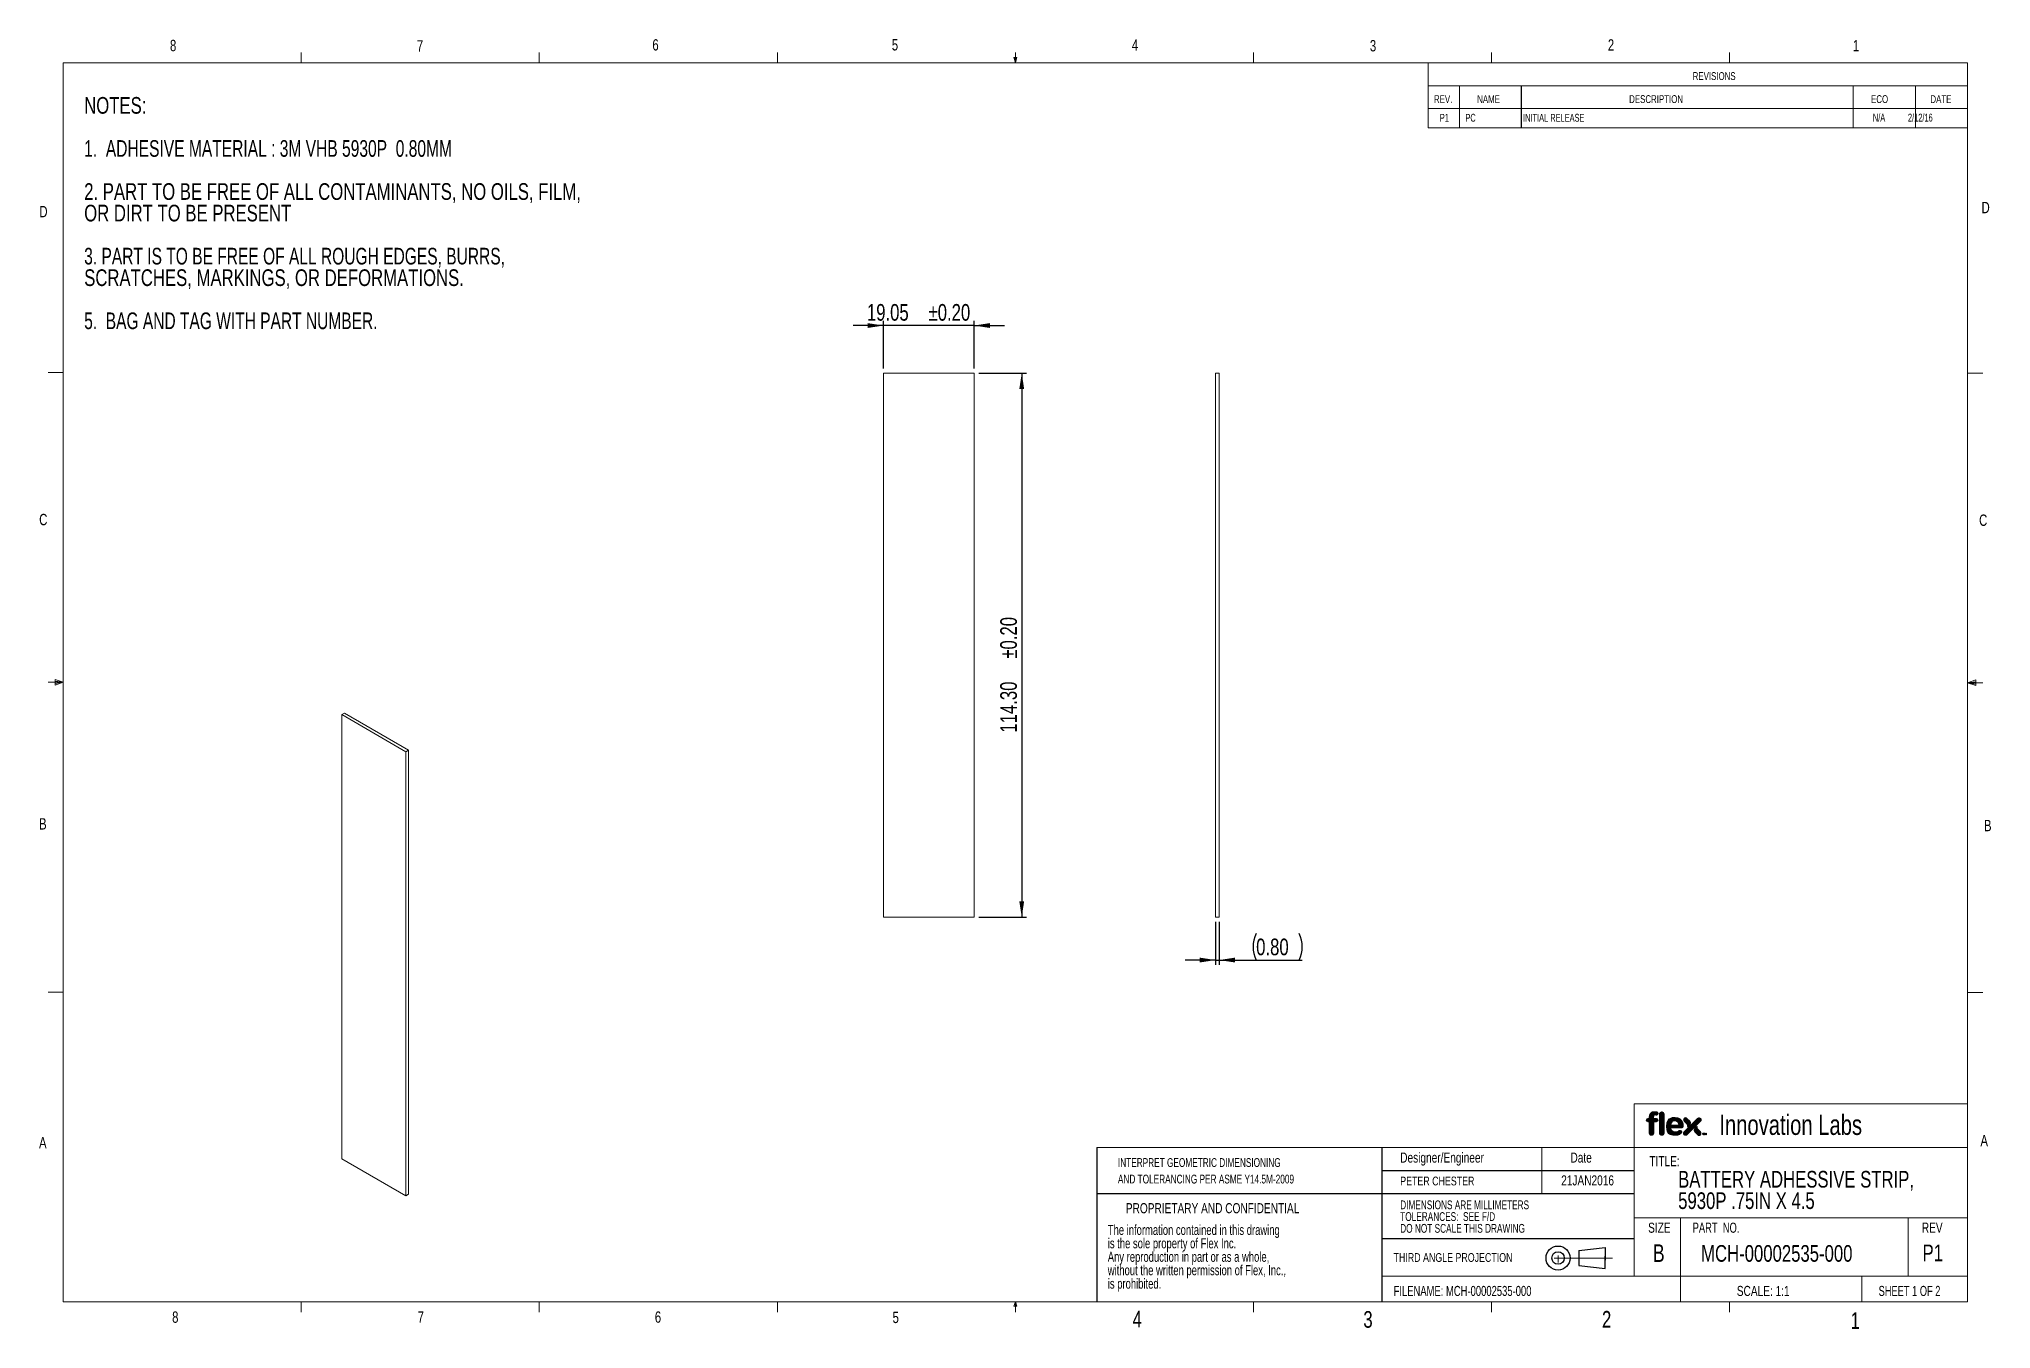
# Model space of a CAD drawing. Header units: millimetres. Extents: x 11 to 421, y 4 to 275.
import ezdxf

# ---------------------------------------------------------------- set-up
doc = ezdxf.new("R2010")
doc.units = ezdxf.units.MM
doc.layers.add('LAYER_2', color=179, linetype='Continuous')
doc.layers.add('SLD-0', color=7, linetype='Continuous')
doc.styles.add('SLDTEXTSTYLE0', font='TXT', dxfattribs={"width": 0.619048})
doc.styles.add('SLDTEXTSTYLE1', font='TXT', dxfattribs={"width": 0.75})
doc.styles.add('SLDTEXTSTYLE2', font='TXT', dxfattribs={"width": 0.59})
doc.styles.add('SLDTEXTSTYLE3', font='TXT', dxfattribs={"width": 0.698864})
doc.styles.add('SLDTEXTSTYLE4', font='TXT', dxfattribs={"width": 0.697917})
doc.styles.add('SLDTEXTSTYLE5', font='TXT', dxfattribs={"width": 0.69697})
doc.styles.add('SLDTEXTSTYLE6', font='TXT', dxfattribs={"width": 0.7})
doc.styles.add('SLDTEXTSTYLE7', font='TXT', dxfattribs={"width": 0.694444})
doc.styles.add('SLDTEXTSTYLE8', font='TXT', dxfattribs={"width": 0.6875})
doc.dimstyles.new('SLDDIMSTYLE0', dxfattribs={"dimtxt": 3.5, "dimasz": 3.302, "dimexe": 0, "dimexo": 0.0625, "dimgap": 0.875, "dimtad": 1, "dimrnd": 1e-09, "dimzin": 12, "dimdsep": 46, "dimtxsty": 'SLDTEXTSTYLE1', "dimsah": 1, "dimcen": 0.09, "dimadec": 0, "dimazin": 3, "dimtol": 1, "dimtp": 0.2, "dimtm": 0.2, "dimtfac": 1, "dimtofl": 0, "dimtmove": 0, "dimatfit": 3, "dimfxl": 1, "dimfrac": 2, "dimtolj": 1, "dimtzin": 0, "dimarcsym": 0})
doc.dimstyles.new('SLDDIMSTYLE1', dxfattribs={"dimtxt": 3.5, "dimasz": 3.302, "dimexe": 0, "dimexo": 0.0625, "dimgap": 0.875, "dimtad": 1, "dimrnd": 1e-09, "dimzin": 12, "dimdsep": 46, "dimtxsty": 'SLDTEXTSTYLE1', "dimsah": 1, "dimcen": 0.09, "dimadec": 0, "dimazin": 3, "dimtol": 1, "dimtp": 0.2, "dimtm": 0.2, "dimtfac": 1, "dimtmove": 0, "dimatfit": 0, "dimfxl": 1, "dimfrac": 2, "dimtolj": 1, "dimtzin": 0, "dimarcsym": 0})
doc.dimstyles.new('SLDDIMSTYLE2', dxfattribs={"dimtxt": 3.5, "dimasz": 3.302, "dimexe": 0, "dimexo": 0.0625, "dimgap": 0.875, "dimtad": 1, "dimrnd": 1e-09, "dimzin": 0, "dimdsep": 46, "dimtxsty": 'SLDTEXTSTYLE1', "dimsah": 1, "dimcen": 0.09, "dimadec": 0, "dimazin": 0, "dimtfac": 1, "dimtmove": 0, "dimatfit": 0, "dimfxl": 1, "dimfrac": 2, "dimtolj": 1, "dimtzin": 12, "dimarcsym": 0})

# ---------------------------------------------------------------- blocks, each defined once
blk = doc.blocks.new('BLOCK 5')
at = {"layer": 'SLD-0', "lineweight": 0}
for p, q in [((66.4, -38.8), (75.7, -29.4)), ((66.4, -31.4), (68.3, -33.3)), ((70.2, -31.3), (68.3, -29.4)), ((77.7, -31.4), (68.3, -40.7)), ((68.9, -35), (69.5, -34.5)), ((69.5, -34.5), (70.2, -33.8)), ((74.6, -35.7), (73.9, -36.4)), ((73.9, -38.9), (75.7, -40.7)), ((75.1, -35.2), (74.6, -35.7)), ((77.7, -38.8), (75.8, -36.9))]:
    blk.add_line(p, q, dxfattribs=at)
for points in [[(66.4, -29.4), (65.8, -30), (65.8, -30.8), (66.4, -31.4)], [(66, -39.8), (66, -39.4), (66.1, -39.1), (66.4, -38.8)], [(66.4, -40.7), (66.1, -40.5), (66, -40.1), (66, -39.8)], [(68.3, -29.4), (67.8, -28.9), (66.9, -28.9), (66.4, -29.4)], [(67.3, -41.1), (67, -41.1), (66.6, -41), (66.4, -40.7)], [(68.3, -40.7), (68.1, -41), (67.7, -41.1), (67.3, -41.1)], [(68.3, -33.3), (68.4, -33.4), (68.9, -34), (68.7, -34.9)], [(68.7, -34.9), (68.7, -34.9), (68.7, -35), (68.7, -35)], [(68.7, -35), (68.8, -35.1), (68.9, -35.1), (68.9, -35)], [(70.2, -33.8), (70.9, -33.1), (70.9, -32), (70.2, -31.3)], [(73.9, -36.4), (73.2, -37.1), (73.2, -38.2), (73.9, -38.9)], [(75.3, -35.2), (75.3, -35.1), (75.2, -35.1), (75.1, -35.2)], [(75.8, -36.9), (75.7, -36.8), (75.2, -36.1), (75.4, -35.3)], [(75.4, -35.3), (75.4, -35.2), (75.4, -35.2), (75.3, -35.2)], [(75.7, -29.4), (76, -29.2), (76.4, -29), (76.7, -29)], [(75.7, -40.7), (76.3, -41.3), (77.1, -41.3), (77.7, -40.7)], [(76.7, -29), (77.1, -29), (77.4, -29.2), (77.7, -29.4)], [(77.7, -29.4), (78, -29.7), (78.1, -30.1), (78.1, -30.4)], [(78.1, -30.4), (78.1, -30.8), (78, -31.1), (77.7, -31.4)], [(77.7, -40.7), (78.2, -40.2), (78.2, -39.3), (77.7, -38.8)]]:
    blk.add_open_spline(points, degree=3, dxfattribs=at)
blk = doc.blocks.new('BLOCK 6')
at = {"layer": 'SLD-0', "lineweight": 0}
for p, q in [((49.3, -39.8), (49.3, -26.2)), ((52, -26.2), (52, -39.8)), ((41.1, -29.4), (42, -29.4)), ((42, -31.7), (41.1, -31.7)), ((42, -29.4), (42, -28.6)), ((42, -39.8), (42, -31.7)), ((44.7, -28.8), (44.7, -29.5)), ((44.7, -29.5), (46.7, -29.5)), ((46.7, -31.7), (44.7, -31.7)), ((44.7, -31.7), (44.7, -39.8)), ((54.1, -35), (54.1, -34.9)), ((56.9, -34.2), (62.7, -34.2)), ((64.7, -36), (56.9, -36))]:
    blk.add_line(p, q, dxfattribs=at)
for points in [[(42, -28.6), (42, -27.3), (42.4, -26.3), (43, -25.7)], [(43, -25.7), (43.6, -25), (44.5, -24.7), (45.7, -24.7)], [(46.3, -27), (45.2, -27), (44.7, -27.6), (44.7, -28.8)], [(45.7, -24.7), (46.1, -24.7), (46.5, -24.8), (46.9, -24.8)], [(46.6, -27), (46.5, -27), (46.4, -27), (46.3, -27)], [(47.8, -25.9), (47.8, -26.6), (47.3, -27.1), (46.6, -27)], [(46.9, -24.8), (47.5, -24.9), (47.8, -25.4), (47.8, -25.9)], [(49.3, -26.2), (49.3, -25.5), (49.9, -24.9), (50.7, -24.9)], [(50.7, -24.9), (51.4, -24.9), (52, -25.5), (52, -26.2)], [(40, -30.6), (40, -29.9), (40.5, -29.4), (41.1, -29.4)], [(41.1, -31.7), (40.5, -31.7), (40, -31.2), (40, -30.6)], [(43.4, -41.2), (42.6, -41.2), (42, -40.5), (42, -39.8)], [(44.7, -39.8), (44.7, -40.5), (44.1, -41.2), (43.4, -41.2)], [(46.7, -29.5), (47.3, -29.5), (47.8, -30), (47.8, -30.6)], [(47.8, -30.6), (47.8, -31.2), (47.3, -31.7), (46.7, -31.7)], [(50.7, -41.2), (49.9, -41.2), (49.3, -40.5), (49.3, -39.8)], [(52, -39.8), (52, -40.5), (51.4, -41.2), (50.7, -41.2)], [(54.1, -34.9), (54.1, -31.2), (57.4, -28.3), (61, -29)], [(60.1, -41.2), (56.7, -41.2), (54.1, -38.7), (54.1, -35)], [(59.8, -31.1), (58.2, -31.1), (57.1, -32.3), (56.8, -34)], [(56.8, -34), (56.8, -34.1), (56.8, -34.2), (56.9, -34.2)], [(56.9, -36), (56.9, -36), (56.8, -36), (56.8, -36.1)], [(56.8, -36.1), (57.1, -37.9), (58.5, -38.9), (60.2, -38.9)], [(62.8, -34), (62.6, -32.4), (61.6, -31.1), (59.8, -31.1)], [(64.1, -39.8), (63.1, -40.7), (61.8, -41.2), (60.1, -41.2)], [(60.2, -38.9), (61.2, -38.9), (62, -38.7), (62.7, -38.1)], [(61, -29), (64, -29.5), (65.5, -32.2), (65.5, -35.2)], [(62.7, -34.2), (62.7, -34.2), (62.8, -34.1), (62.8, -34)], [(62.7, -38.1), (63.1, -37.8), (63.7, -37.8), (64.1, -38.2)], [(64.1, -38.2), (64.6, -38.6), (64.6, -39.4), (64.1, -39.8)], [(65.5, -35.2), (65.5, -35.6), (65.1, -36), (64.7, -36)]]:
    blk.add_open_spline(points, degree=3, dxfattribs=at)
blk = doc.blocks.new('BLOCK 4')
at = {"color": 7, "linetype": 'Continuous'}
for name in ['BLOCK 6', 'BLOCK 5']:
    blk.add_blockref(name, (0, 0), dxfattribs=at)
blk = doc.blocks.new('BLOCK 3')
at = {"color": 7, "linetype": 'Continuous'}
blk.add_blockref('BLOCK 4', (0, 0), dxfattribs=at)
blk = doc.blocks.new('BLOCK 7')
at = {"layer": 'SLD-0', "lineweight": 0}
for p, q in [((79.3, -39.9), (79.3, -39.8)), ((79.3, -39.8), (80.2, -39.8)), ((79.6, -39.9), (79.3, -39.9)), ((79.6, -40.9), (79.6, -39.9)), ((79.8, -40.9), (79.6, -40.9)), ((80.2, -39.9), (79.8, -39.9)), ((79.8, -39.9), (79.8, -40.9)), ((80.2, -39.8), (80.2, -39.9)), ((80.4, -40.9), (80.4, -39.8)), ((80.4, -39.8), (80.7, -39.8)), ((80.6, -40.9), (80.4, -40.9)), ((81, -40.9), (80.6, -40)), ((80.6, -40), (80.6, -40)), ((80.6, -40), (80.6, -40.9)), ((80.7, -39.8), (81.1, -40.6)), ((81.1, -40.9), (81, -40.9)), ((81.1, -40.6), (81.4, -39.8)), ((81.5, -40), (81.1, -40.9)), ((81.4, -39.8), (81.7, -39.8)), ((81.5, -40.9), (81.5, -40)), ((81.5, -40), (81.5, -40)), ((81.7, -40.9), (81.5, -40.9)), ((81.7, -39.8), (81.7, -40.9))]:
    blk.add_line(p, q, dxfattribs=at)
blk = doc.blocks.new('BLOCK 2')
at = {"color": 7, "linetype": 'Continuous'}
for name in ['BLOCK 3', 'BLOCK 7']:
    blk.add_blockref(name, (0, 0), dxfattribs=at)
blk = doc.blocks.new('Block7')
at = {"layer": 'LAYER_2'}
h = blk.add_hatch(color=250, dxfattribs=at)
edge = h.paths.add_edge_path(flags=0)
edge.add_line((2.1, 1.5), (2.1, 9.6))
edge.add_line((2.1, 9.6), (1.1, 9.6))
edge.add_spline(control_points=[(1.1, 9.6), (0.5, 9.6), (0, 10.1), (0, 10.7)], knot_values=[0, 0, 0, 0, 1, 1, 1, 1], weights=[1, 1, 1, 1], degree=3, periodic=0)
edge.add_spline(control_points=[(0, 10.7), (0, 11.3), (0.5, 11.8), (1.1, 11.8)], knot_values=[0, 0, 0, 0, 1, 1, 1, 1], weights=[1, 1, 1, 1], degree=3, periodic=0)
edge.add_line((1.1, 11.8), (2.1, 11.8))
edge.add_line((2.1, 11.8), (2.1, 12.7))
edge.add_spline(control_points=[(2.1, 12.7), (2.1, 14), (2.4, 15), (3, 15.6), (3.6, 16.2), (4.5, 16.6), (5.7, 16.6), (6.2, 16.6), (6.6, 16.5), (6.9, 16.5), (7.5, 16.4), (7.9, 15.9), (7.9, 15.4)], knot_values=[0, 0, 0, 0, 1, 2, 3, 4, 5, 6, 7, 8, 9, 10, 10, 10, 10], weights=[1, 1, 1, 1, 1, 1, 1, 1, 1, 1, 1, 1, 1], degree=3, periodic=0)
edge.add_spline(control_points=[(7.9, 15.4), (7.9, 14.7), (7.3, 14.2), (6.6, 14.2), (6.5, 14.2), (6.4, 14.3), (6.3, 14.3), (5.2, 14.3), (4.7, 13.7), (4.7, 12.5)], knot_values=[0, 0, 0, 0, 1, 2, 3, 4, 5, 6, 7, 7, 7, 7], weights=[1, 1, 1, 1, 1, 1, 1, 1, 1, 1], degree=3, periodic=0)
edge.add_line((4.7, 12.5), (4.7, 11.8))
edge.add_line((4.7, 11.8), (6.7, 11.8))
edge.add_spline(control_points=[(6.7, 11.8), (7.3, 11.8), (7.8, 11.3), (7.8, 10.7)], knot_values=[0, 0, 0, 0, 1, 1, 1, 1], weights=[1, 1, 1, 1], degree=3, periodic=0)
edge.add_spline(control_points=[(7.8, 10.7), (7.8, 10.1), (7.3, 9.6), (6.7, 9.6)], knot_values=[0, 0, 0, 0, 1, 1, 1, 1], weights=[1, 1, 1, 1], degree=3, periodic=0)
edge.add_line((6.7, 9.6), (4.8, 9.6))
edge.add_line((4.8, 9.6), (4.8, 1.5))
edge.add_spline(control_points=[(4.8, 1.5), (4.8, 0.7), (4.2, 0.1), (3.4, 0.1)], knot_values=[0, 0, 0, 0, 1, 1, 1, 1], weights=[1, 1, 1, 1], degree=3, periodic=0)
edge.add_spline(control_points=[(3.4, 0.1), (2.7, 0.1), (2.1, 0.7), (2.1, 1.5)], knot_values=[0, 0, 0, 0, 1, 1, 1, 1], weights=[1, 1, 1, 1], degree=3, periodic=0)
h = blk.add_hatch(color=250, dxfattribs=at)
edge = h.paths.add_edge_path(flags=0)
edge.add_spline(control_points=[(10.7, 16.4), (11.4, 16.4), (12, 15.8), (12, 15.1)], knot_values=[0, 0, 0, 0, 1, 1, 1, 1], weights=[1, 1, 1, 1], degree=3, periodic=0)
edge.add_line((12, 15.1), (12, 1.5))
edge.add_spline(control_points=[(12, 1.5), (12, 0.7), (11.4, 0.1), (10.7, 0.1)], knot_values=[0, 0, 0, 0, 1, 1, 1, 1], weights=[1, 1, 1, 1], degree=3, periodic=0)
edge.add_spline(control_points=[(10.7, 0.1), (9.9, 0.1), (9.3, 0.7), (9.3, 1.5)], knot_values=[0, 0, 0, 0, 1, 1, 1, 1], weights=[1, 1, 1, 1], degree=3, periodic=0)
edge.add_line((9.3, 1.5), (9.3, 15.1))
edge.add_spline(control_points=[(9.3, 15.1), (9.3, 15.8), (9.9, 16.4), (10.7, 16.4)], knot_values=[0, 0, 0, 0, 1, 1, 1, 1], weights=[1, 1, 1, 1], degree=3, periodic=0)
h = blk.add_hatch(color=250, dxfattribs=at)
edge = h.paths.add_edge_path(flags=0)
edge.add_spline(control_points=[(24.1, 3.1), (24.6, 2.7), (24.6, 1.9), (24.1, 1.5), (23.1, 0.6), (21.8, 0.1), (20.1, 0.1), (16.7, 0.1), (14.1, 2.6), (14.1, 6.2)], knot_values=[0, 0, 0, 0, 1, 2, 3, 4, 5, 6, 7, 7, 7, 7], weights=[1, 1, 1, 1, 1, 1, 1, 1, 1, 1], degree=3, periodic=0)
edge.add_line((14.1, 6.2), (14.1, 6.4))
edge.add_spline(control_points=[(14.1, 6.4), (14.1, 10.1), (17.4, 13), (21, 12.3), (24, 11.8), (25.5, 9.1), (25.5, 6.1)], knot_values=[0, 0, 0, 0, 1, 2, 3, 4, 4, 4, 4], weights=[1, 1, 1, 1, 1, 1, 1], degree=3, periodic=0)
edge.add_spline(control_points=[(25.5, 6.1), (25.5, 5.7), (25.2, 5.3), (24.7, 5.3)], knot_values=[0, 0, 0, 0, 1, 1, 1, 1], weights=[1, 1, 1, 1], degree=3, periodic=0)
edge.add_line((24.7, 5.3), (16.9, 5.3))
edge.add_spline(control_points=[(16.9, 5.3), (16.9, 5.3), (16.8, 5.3), (16.8, 5.2), (17.2, 3.4), (18.5, 2.3), (20.2, 2.3), (21.2, 2.3), (22, 2.6), (22.7, 3.2), (23.1, 3.5), (23.7, 3.5), (24.1, 3.1)], knot_values=[0, 0, 0, 0, 1, 2, 3, 4, 5, 6, 7, 8, 9, 10, 10, 10, 10], weights=[1, 1, 1, 1, 1, 1, 1, 1, 1, 1, 1, 1, 1], degree=3, periodic=0)
edge = h.paths.add_edge_path(flags=0)
edge.add_line((16.9, 7.1), (22.7, 7.1))
edge.add_spline(control_points=[(22.7, 7.1), (22.8, 7.1), (22.8, 7.2), (22.8, 7.2), (22.6, 8.9), (21.6, 10.2), (19.8, 10.2), (18.2, 10.2), (17.1, 9), (16.8, 7.2), (16.8, 7.2), (16.8, 7.1), (16.9, 7.1)], knot_values=[0, 0, 0, 0, 1, 2, 3, 4, 5, 6, 7, 8, 9, 10, 10, 10, 10], weights=[1, 1, 1, 1, 1, 1, 1, 1, 1, 1, 1, 1, 1], degree=3, periodic=0)
h = blk.add_hatch(color=250, dxfattribs=at)
edge = h.paths.add_edge_path(flags=0)
edge.add_spline(control_points=[(26.4, 11.8), (25.9, 11.3), (25.9, 10.4), (26.4, 9.9)], knot_values=[0, 0, 0, 0, 1, 1, 1, 1], weights=[1, 1, 1, 1], degree=3, periodic=0)
edge.add_line((26.4, 9.9), (28.3, 8))
edge.add_spline(control_points=[(28.3, 8), (28.4, 7.9), (28.9, 7.2), (28.7, 6.4), (28.7, 6.3), (28.7, 6.3), (28.8, 6.3), (28.8, 6.2), (28.9, 6.2), (28.9, 6.3)], knot_values=[0, 0, 0, 0, 1, 2, 3, 4, 5, 6, 7, 7, 7, 7], weights=[1, 1, 1, 1, 1, 1, 1, 1, 1, 1], degree=3, periodic=0)
edge.add_line((28.9, 6.3), (29.5, 6.8))
edge.add_line((29.5, 6.8), (30.2, 7.5))
edge.add_spline(control_points=[(30.2, 7.5), (30.9, 8.2), (30.9, 9.3), (30.2, 10)], knot_values=[0, 0, 0, 0, 1, 1, 1, 1], weights=[1, 1, 1, 1], degree=3, periodic=0)
edge.add_line((30.2, 10), (28.3, 11.8))
edge.add_spline(control_points=[(28.3, 11.8), (27.8, 12.4), (26.9, 12.4), (26.4, 11.8)], knot_values=[0, 0, 0, 0, 1, 1, 1, 1], weights=[1, 1, 1, 1], degree=3, periodic=0)
h = blk.add_hatch(color=250, dxfattribs=at)
edge = h.paths.add_edge_path(flags=0)
edge.add_spline(control_points=[(26.4, 0.5), (26.1, 0.8), (26, 1.1), (26, 1.5), (26, 1.8), (26.1, 2.2), (26.4, 2.5)], knot_values=[0, 0, 0, 0, 1, 2, 3, 4, 4, 4, 4], weights=[1, 1, 1, 1, 1, 1, 1], degree=3, periodic=0)
edge.add_line((26.4, 2.5), (35.8, 11.8))
edge.add_spline(control_points=[(35.8, 11.8), (36, 12.1), (36.4, 12.2), (36.7, 12.2), (37.1, 12.2), (37.4, 12.1), (37.7, 11.8)], knot_values=[0, 0, 0, 0, 1, 2, 3, 4, 4, 4, 4], weights=[1, 1, 1, 1, 1, 1, 1], degree=3, periodic=0)
edge.add_spline(control_points=[(37.7, 11.8), (38, 11.6), (38.1, 11.2), (38.1, 10.9), (38.1, 10.5), (38, 10.2), (37.7, 9.9)], knot_values=[0, 0, 0, 0, 1, 2, 3, 4, 4, 4, 4], weights=[1, 1, 1, 1, 1, 1, 1], degree=3, periodic=0)
edge.add_line((37.7, 9.9), (28.3, 0.5))
edge.add_spline(control_points=[(28.3, 0.5), (28.1, 0.3), (27.7, 0.1), (27.4, 0.1), (27, 0.1), (26.7, 0.3), (26.4, 0.5)], knot_values=[0, 0, 0, 0, 1, 2, 3, 4, 4, 4, 4], weights=[1, 1, 1, 1, 1, 1, 1], degree=3, periodic=0)
h = blk.add_hatch(color=250, dxfattribs=at)
edge = h.paths.add_edge_path(flags=0)
edge.add_spline(control_points=[(37.7, 0.5), (38.2, 1.1), (38.2, 1.9), (37.7, 2.5)], knot_values=[0, 0, 0, 0, 1, 1, 1, 1], weights=[1, 1, 1, 1], degree=3, periodic=0)
edge.add_line((37.7, 2.5), (35.8, 4.4))
edge.add_spline(control_points=[(35.8, 4.4), (35.7, 4.5), (35.2, 5.1), (35.4, 6), (35.4, 6), (35.4, 6.1), (35.3, 6.1), (35.3, 6.2), (35.2, 6.2), (35.2, 6.1)], knot_values=[0, 0, 0, 0, 1, 2, 3, 4, 5, 6, 7, 7, 7, 7], weights=[1, 1, 1, 1, 1, 1, 1, 1, 1, 1], degree=3, periodic=0)
edge.add_line((35.2, 6.1), (34.6, 5.6))
edge.add_line((34.6, 5.6), (33.9, 4.9))
edge.add_spline(control_points=[(33.9, 4.9), (33.2, 4.2), (33.2, 3.1), (33.9, 2.4)], knot_values=[0, 0, 0, 0, 1, 1, 1, 1], weights=[1, 1, 1, 1], degree=3, periodic=0)
edge.add_line((33.9, 2.4), (35.8, 0.5))
edge.add_spline(control_points=[(35.8, 0.5), (36.3, 0), (37.2, 0), (37.7, 0.5)], knot_values=[0, 0, 0, 0, 1, 1, 1, 1], weights=[1, 1, 1, 1], degree=3, periodic=0)
for p, q in [((9.3, 1.5), (9.3, 15.1)), ((12, 15.1), (12, 1.5)), ((1.1, 11.8), (2.1, 11.8)), ((2.1, 9.6), (1.1, 9.6)), ((2.1, 11.8), (2.1, 12.7)), ((2.1, 1.5), (2.1, 9.6)), ((4.7, 12.5), (4.7, 11.8)), ((4.7, 11.8), (6.7, 11.8)), ((6.7, 9.6), (4.8, 9.6)), ((4.8, 9.6), (4.8, 1.5)), ((14.1, 6.2), (14.1, 6.4)), ((16.9, 7.1), (22.7, 7.1)), ((24.7, 5.3), (16.9, 5.3)), ((26.4, 2.5), (35.8, 11.8)), ((26.4, 9.9), (28.3, 8)), ((30.2, 10), (28.3, 11.8)), ((37.7, 9.9), (28.3, 0.5)), ((28.9, 6.3), (29.5, 6.8)), ((29.5, 6.8), (30.2, 7.5)), ((34.6, 5.6), (33.9, 4.9)), ((33.9, 2.4), (35.8, 0.5)), ((35.2, 6.1), (34.6, 5.6)), ((37.7, 2.5), (35.8, 4.4)), ((39.3, 1.4), (39.3, 1.5)), ((39.3, 1.5), (40.2, 1.5)), ((39.6, 1.4), (39.3, 1.4)), ((39.6, 0.4), (39.6, 1.4)), ((39.8, 0.4), (39.6, 0.4)), ((40.2, 1.4), (39.8, 1.4)), ((39.8, 1.4), (39.8, 0.4)), ((40.2, 1.5), (40.2, 1.4)), ((40.4, 0.4), (40.4, 1.5)), ((40.4, 1.5), (40.7, 1.5)), ((40.6, 0.4), (40.4, 0.4)), ((41, 0.4), (40.6, 1.3)), ((40.6, 1.3), (40.6, 1.3)), ((40.6, 1.3), (40.6, 0.4)), ((40.7, 1.5), (41.1, 0.6)), ((41.1, 0.4), (41, 0.4)), ((41.1, 0.6), (41.4, 1.5)), ((41.5, 1.3), (41.1, 0.4)), ((41.4, 1.5), (41.7, 1.5)), ((41.5, 0.4), (41.5, 1.3)), ((41.5, 1.3), (41.5, 1.3)), ((41.7, 0.4), (41.5, 0.4)), ((41.7, 1.5), (41.7, 0.4))]:
    blk.add_line(p, q, dxfattribs=at)
for points in [[(2.1, 12.7), (2.1, 14), (2.4, 15), (3, 15.6), (3.6, 16.2), (4.5, 16.6), (5.7, 16.6), (6.2, 16.6), (6.6, 16.5), (6.9, 16.5), (7.5, 16.4), (7.9, 15.9), (7.9, 15.4)], [(7.9, 15.4), (7.9, 14.7), (7.3, 14.2), (6.6, 14.2), (6.5, 14.2), (6.4, 14.3), (6.3, 14.3), (5.2, 14.3), (4.7, 13.7), (4.7, 12.5)], [(9.3, 15.1), (9.3, 15.8), (9.9, 16.4), (10.7, 16.4)], [(10.7, 16.4), (11.4, 16.4), (12, 15.8), (12, 15.1)], [(0, 10.7), (0, 11.3), (0.5, 11.8), (1.1, 11.8)], [(1.1, 9.6), (0.5, 9.6), (0, 10.1), (0, 10.7)], [(3.4, 0.1), (2.7, 0.1), (2.1, 0.7), (2.1, 1.5)], [(4.8, 1.5), (4.8, 0.7), (4.2, 0.1), (3.4, 0.1)], [(6.7, 11.8), (7.3, 11.8), (7.8, 11.3), (7.8, 10.7)], [(7.8, 10.7), (7.8, 10.1), (7.3, 9.6), (6.7, 9.6)], [(10.7, 0.1), (9.9, 0.1), (9.3, 0.7), (9.3, 1.5)], [(12, 1.5), (12, 0.7), (11.4, 0.1), (10.7, 0.1)], [(14.1, 6.4), (14.1, 10.1), (17.4, 13), (21, 12.3), (24, 11.8), (25.5, 9.1), (25.5, 6.1)], [(24.1, 3.1), (24.6, 2.7), (24.6, 1.9), (24.1, 1.5), (23.1, 0.6), (21.8, 0.1), (20.1, 0.1), (16.7, 0.1), (14.1, 2.6), (14.1, 6.2)], [(22.7, 7.1), (22.8, 7.1), (22.8, 7.2), (22.8, 7.2), (22.6, 8.9), (21.6, 10.2), (19.8, 10.2), (18.2, 10.2), (17.1, 9), (16.8, 7.2), (16.8, 7.2), (16.8, 7.1), (16.9, 7.1)], [(16.9, 5.3), (16.9, 5.3), (16.8, 5.3), (16.8, 5.2), (17.2, 3.4), (18.5, 2.3), (20.2, 2.3), (21.2, 2.3), (22, 2.6), (22.7, 3.2), (23.1, 3.5), (23.7, 3.5), (24.1, 3.1)], [(25.5, 6.1), (25.5, 5.7), (25.2, 5.3), (24.7, 5.3)], [(26.4, 11.8), (25.9, 11.3), (25.9, 10.4), (26.4, 9.9)], [(26.4, 0.5), (26.1, 0.8), (26, 1.1), (26, 1.5), (26, 1.8), (26.1, 2.2), (26.4, 2.5)], [(28.3, 11.8), (27.8, 12.4), (26.9, 12.4), (26.4, 11.8)], [(28.3, 0.5), (28.1, 0.3), (27.7, 0.1), (27.4, 0.1), (27, 0.1), (26.7, 0.3), (26.4, 0.5)], [(28.3, 8), (28.4, 7.9), (28.9, 7.2), (28.7, 6.4), (28.7, 6.3), (28.7, 6.3), (28.8, 6.3), (28.8, 6.2), (28.9, 6.2), (28.9, 6.3)], [(30.2, 7.5), (30.9, 8.2), (30.9, 9.3), (30.2, 10)], [(33.9, 4.9), (33.2, 4.2), (33.2, 3.1), (33.9, 2.4)], [(35.8, 4.4), (35.7, 4.5), (35.2, 5.1), (35.4, 6), (35.4, 6), (35.4, 6.1), (35.3, 6.1), (35.3, 6.2), (35.2, 6.2), (35.2, 6.1)], [(35.8, 11.8), (36, 12.1), (36.4, 12.2), (36.7, 12.2), (37.1, 12.2), (37.4, 12.1), (37.7, 11.8)], [(35.8, 0.5), (36.3, 0), (37.2, 0), (37.7, 0.5)], [(37.7, 11.8), (38, 11.6), (38.1, 11.2), (38.1, 10.9), (38.1, 10.5), (38, 10.2), (37.7, 9.9)], [(37.7, 0.5), (38.2, 1.1), (38.2, 1.9), (37.7, 2.5)]]:
    blk.add_open_spline(points, degree=3, dxfattribs=at)
at = {"color": 7, "linetype": 'Continuous'}
blk.add_blockref('BLOCK 2', (-40, 41.3), dxfattribs=at)
blk = doc.blocks.new('Block8')
at = {"color": 7, "linetype": 'Continuous', "xscale": 0.3, "yscale": 0.3, "zscale": 0.3}
blk.add_blockref('Block7', (0, 0), dxfattribs=at)
blk = doc.blocks.new('Block9')
at = {"layer": 'SLD-0', "color": 7, "lineweight": 30}
for p, q in [((334.62, 22.37), (342, 23.23)), ((342, 23.23), (342, 19.7))]:
    blk.add_line(p, q, dxfattribs=at)
at = {"layer": 'SLD-0', "color": 7, "linetype": 'Continuous', "lineweight": 30}
for p, q in [((334.62, 22.37), (334.62, 18.14)), ((334.62, 18.14), (342, 17.28)), ((342, 17.28), (342, 20.82))]:
    blk.add_line(p, q, dxfattribs=at)
at = {"layer": 'SLD-0', "color": 7, "lineweight": 0}
for q in [(327.71, 20.26), (328.77, 20.94), (343.98, 20.26), (328.77, 18.96), (329.92, 20.26)]:
    blk.add_line((328.77, 20.26), q, dxfattribs=at)
at = {"layer": 'SLD-0', "color": 7, "lineweight": 30}
for radius in [3.36, 1.73]:
    blk.add_circle((328.77, 20.26), radius, dxfattribs=at)
blk = doc.blocks.new('Block12')
at = {"color": 7, "linetype": 'Continuous', "lineweight": 0}
for p, q in [((302.62, 256.63), (302.62, 270.31)), ((302.62, 265.46), (415.96, 265.46)), ((309.24, 265.46), (309.24, 256.63)), ((391.9, 265.46), (391.9, 256.63)), ((405.03, 265.46), (405.03, 256.63)), ((302.62, 260.7), (415.96, 260.7)), ((302.62, 256.63), (415.96, 256.63))]:
    blk.add_line(p, q, dxfattribs=at)
at = {"layer": 'SLD-0'}
blk.add_line((322.19, 265.46), (322.19, 256.63), dxfattribs=at)
at = {"color": 7, "linetype": 'Continuous', "lineweight": 0, "char_height": 1.651, "attachment_point": 1, "style": 'SLDTEXTSTYLE1'}
for s, insert in [('REVISIONS', (358.2, 268.33)), ('REV.', (303.85, 263.49)), ('DESCRIPTION', (344.86, 263.49)), ('ECO', (395.67, 263.49)), ('DATE', (408.14, 263.49))]:
    blk.add_mtext(s, dxfattribs=dict(at, insert=insert))
at = {"layer": 'SLD-0', "char_height": 1.651, "attachment_point": 1}
for s, insert, style in [('NAME', (312.93, 263.49), 'SLDTEXTSTYLE1'), ('P1        PC                       INITIAL RELEASE', (305.09, 259.57), 'SLDTEXTSTYLE2'), ('N/A           2/12/16', (396.05, 259.61), 'SLDTEXTSTYLE0')]:
    blk.add_mtext(s, dxfattribs=dict(at, insert=insert, style=style))
blk = doc.blocks.new('SW_NOTE_0')
at = {"layer": 'SLD-0', "color": 0, "char_height": 3.5, "attachment_point": 1}
for s, insert, style in [('NOTES:', (0, 4.51), 'SLDTEXTSTYLE1'), ('1.  ADHESIVE MATERIAL : 3M VHB 5930P  0.80MM', (0, -4.54), 'SLDTEXTSTYLE3'), ('2. PART TO BE FREE OF ALL CONTAMINANTS, NO OILS, FILM,', (0, -13.59), 'SLDTEXTSTYLE1'), ('OR DIRT TO BE PRESENT', (0, -18.12), 'SLDTEXTSTYLE1'), ('3. PART IS TO BE FREE OF ALL ROUGH EDGES, BURRS,', (0, -27.17), 'SLDTEXTSTYLE4'), ('SCRATCHES, MARKINGS, OR DEFORMATIONS.', (0, -31.69), 'SLDTEXTSTYLE1'), ('5.  BAG AND TAG WITH PART NUMBER.', (0, -40.75), 'SLDTEXTSTYLE5')]:
    blk.add_mtext(s, dxfattribs=dict(at, insert=insert, style=style))
blk = doc.blocks.new('SW_NOTE_1')
at = {"color": 0, "linetype": 'Continuous', "lineweight": 0, "char_height": 2.1167, "attachment_point": 1, "style": 'SLDTEXTSTYLE6'}
for s, insert in [('The information contained in this drawing', (0, 2.73)), ('is the sole property of Flex Inc.', (0, -0.09)), ('Any reproduction in part or as a whole,', (0, -2.92)), ('without the written permission of Flex, Inc.,', (0, -5.74)), ('is prohibited.', (0, -8.56))]:
    blk.add_mtext(s, dxfattribs=dict(at, insert=insert))
blk = doc.blocks.new('SW_NOTE_2')
at = {"layer": 'SLD-0', "color": 0, "char_height": 3.5, "attachment_point": 1, "style": 'SLDTEXTSTYLE1'}
for s, insert in [('BATTERY ADHESSIVE STRIP,', (0, 4.51)), ('5930P .75IN X 4.5', (0, 0.01))]:
    blk.add_mtext(s, dxfattribs=dict(at, insert=insert))
blk = doc.blocks.new('SW_NOTE_3')
at = {"color": 0, "linetype": 'Continuous', "lineweight": 0, "char_height": 1.8521, "attachment_point": 1, "style": 'SLDTEXTSTYLE6'}
for s, insert in [('TOLERANCES:  SEE F/D', (0, -0.08)), ('DIMENSIONS ARE MILLIMETERS', (0, 2.39)), ('DO NOT SCALE THIS DRAWING', (0, -2.55))]:
    blk.add_mtext(s, dxfattribs=dict(at, insert=insert))
blk = doc.blocks.new('SW_NOTE_4')
at = {"layer": 'SLD-0', "color": 0, "char_height": 1.8521, "attachment_point": 1, "style": 'SLDTEXTSTYLE6'}
for s, insert in [('INTERPRET GEOMETRIC DIMENSIONING', (0, 2.39)), ('AND TOLERANCING PER ASME Y14.5M-2009', (0, -1.08))]:
    blk.add_mtext(s, dxfattribs=dict(at, insert=insert))
blk = doc.blocks.new('_D')
at = {"layer": 'SLD-0'}
for p, q in [((208.26, 205.09), (218.26, 205.09)), ((217.26, 205.09), (217.26, 90.79)), ((208.26, 90.79), (218.26, 90.79))]:
    blk.add_line(p, q, dxfattribs=at)
for points in [[(217.26, 205.09), (216.75, 201.79), (217.76, 201.79)], [(217.26, 90.79), (217.76, 94.1), (216.75, 94.1)]]:
    blk.add_solid(points, dxfattribs=at)
at = {"layer": 'SLD-0', "char_height": 3.5, "attachment_point": 1, "rotation": 90, "style": 'SLDTEXTSTYLE1'}
for s, insert in [('±0.20', (212.74, 145.1)), ('114.30', (212.74, 129.56))]:
    blk.add_mtext(s, dxfattribs=dict(at, insert=insert))
blk = doc.blocks.new('_D_1')
at = {"layer": 'SLD-0'}
for p, q in [((188.21, 215.09), (181.86, 215.09)), ((188.21, 206.09), (188.21, 216.09)), ((207.26, 215.09), (188.21, 215.09)), ((207.26, 206.09), (207.26, 216.09)), ((207.26, 215.09), (213.61, 215.09))]:
    blk.add_line(p, q, dxfattribs=at)
for points in [[(188.21, 215.09), (184.9, 215.6), (184.9, 214.59)], [(207.26, 215.09), (210.56, 214.59), (210.56, 215.6)]]:
    blk.add_solid(points, dxfattribs=at)
at = {"layer": 'SLD-0', "char_height": 3.5, "attachment_point": 1, "style": 'SLDTEXTSTYLE1'}
for s, insert in [('19.05', (184.73, 219.61)), ('±0.20', (197.68, 219.61))]:
    blk.add_mtext(s, dxfattribs=dict(at, insert=insert))
blk = doc.blocks.new('_D_2')
at = {"layer": 'SLD-0'}
for p, q in [((257.95, 89.79), (257.95, 80.78)), ((258.75, 89.79), (258.75, 80.78)), ((257.95, 81.78), (251.6, 81.78)), ((257.95, 81.78), (258.75, 81.78)), ((258.75, 81.78), (276.2, 81.78))]:
    blk.add_line(p, q, dxfattribs=at)
for centre, start, end in [((272.05, 84.56), 153.4349, 206.5651), ((269.99, 84.56), 333.4349, 26.5651)]:
    blk.add_arc(centre, 6.21, start, end, dxfattribs=at)
for points in [[(257.95, 81.78), (254.65, 82.29), (254.65, 81.27)], [(258.75, 81.78), (262.05, 81.27), (262.05, 82.29)]]:
    blk.add_solid(points, dxfattribs=at)
at = {"layer": 'SLD-0', "insert": (266.5, 86.29), "char_height": 3.5, "attachment_point": 1, "style": 'SLDTEXTSTYLE1'}
blk.add_mtext('0.80', dxfattribs=at)

msp = doc.modelspace()

# ---------------------------------------------------------------- linework, layer by layer
at = {"color": 7, "linetype": 'Continuous', "lineweight": 0}
for p, q in [((65.907, 270.309), (65.907, 272.463)), ((115.913, 270.309), (115.913, 272.463)), ((165.919, 270.309), (165.919, 272.463)), ((215.925, 270.309), (215.589, 271.374)), ((216.244, 271.374), (215.589, 271.374)), ((215.747, 271.374), (215.925, 270.309)), ((215.925, 270.309), (215.925, 272.463)), ((215.925, 270.309), (216.244, 271.374)), ((216.05, 271.374), (215.925, 270.309)), ((265.932, 270.309), (265.932, 272.463)), ((315.938, 270.309), (315.938, 272.463)), ((365.944, 270.309), (365.944, 272.463)), ((15.907, 270.309), (415.957, 270.309)), ((15.907, 270.309), (15.907, 9.959)), ((415.957, 9.959), (415.957, 270.309)), ((15.907, 205.221), (12.732, 205.221)), ((415.957, 205.112), (419.132, 205.112)), ((15.907, 140.134), (12.732, 140.134)), ((14.2, 140.744), (14.2, 139.56)), ((15.907, 140.134), (14.2, 140.744)), ((15.907, 140.134), (14.2, 140.363)), ((15.907, 140.134), (14.2, 139.872)), ((15.907, 140.134), (14.2, 139.56)), ((415.957, 140.025), (417.663, 140.635)), ((415.957, 140.025), (417.663, 140.254)), ((415.957, 140.025), (419.132, 140.025)), ((415.957, 140.025), (417.663, 139.451)), ((415.957, 140.025), (417.663, 139.763)), ((417.663, 140.635), (417.663, 139.451)), ((15.907, 75.046), (12.732, 75.046)), ((415.957, 74.937), (419.132, 74.937)), ((345.885, 51.604), (345.885, 15.366)), ((233.062, 42.396), (415.957, 42.396)), ((326.518, 42.396), (326.518, 32.722)), ((345.885, 27.651), (415.957, 27.651)), ((355.641, 27.651), (355.641, 9.959)), ((403.465, 27.651), (403.465, 15.366)), ((292.9, 15.366), (415.957, 15.366)), ((415.957, 9.959), (15.907, 9.959)), ((65.907, 9.959), (65.907, 7.805)), ((115.913, 9.959), (115.913, 7.805)), ((165.919, 9.959), (165.919, 7.805)), ((215.589, 9.081), (215.925, 9.959)), ((216.244, 9.081), (215.589, 9.081)), ((215.925, 9.959), (215.925, 7.805)), ((215.925, 9.959), (216.244, 9.081)), ((265.932, 9.959), (265.932, 7.805)), ((315.938, 9.959), (315.938, 7.805)), ((365.944, 9.959), (365.944, 7.805))]:
    msp.add_line(p, q, dxfattribs=at)
at = {"color": 7, "linetype": 'Continuous', "lineweight": 15}
for p, q in [((207.256, 205.093), (188.206, 205.093)), ((188.206, 205.093), (188.206, 90.793)), ((207.256, 90.793), (207.256, 205.093)), ((257.951, 90.793), (257.951, 205.093)), ((257.951, 205.093), (258.751, 205.093)), ((258.751, 90.793), (258.751, 205.093)), ((74.401, 133.34), (74.966, 133.666)), ((87.871, 125.563), (74.401, 133.34)), ((74.401, 133.34), (74.401, 40.009)), ((88.437, 125.89), (74.966, 133.666)), ((87.871, 125.563), (88.437, 125.89)), ((87.871, 32.233), (87.871, 125.563)), ((88.437, 32.559), (88.437, 125.89)), ((188.206, 90.793), (207.256, 90.793)), ((257.951, 90.793), (258.751, 90.793)), ((74.401, 40.009), (87.871, 32.233)), ((87.871, 32.233), (88.437, 32.559))]:
    msp.add_line(p, q, dxfattribs=at)
at = {"layer": 'SLD-0', "color": 7, "lineweight": 0}
for p, q in [((345.885, 51.604), (415.957, 51.604)), ((393.701, 15.366), (393.701, 9.959))]:
    msp.add_line(p, q, dxfattribs=at)
at = {"layer": 'SLD-0'}
for p, q in [((233.062, 42.396), (233.062, 9.959)), ((292.9, 42.396), (292.9, 9.959)), ((292.9, 37.596), (345.755, 37.596)), ((233.185, 32.722), (345.885, 32.722)), ((292.9, 23.253), (345.885, 23.253))]:
    msp.add_line(p, q, dxfattribs=at)

# ---------------------------------------------------------------- block references
at = {"color": 7, "linetype": 'Continuous'}
for name, p in [('Block12', (0, 0)), ('Block8', (348.509, 44.944))]:
    msp.add_blockref(name, p, dxfattribs=at)
at = {"color": 7, "linetype": 'Continuous', "lineweight": 0}
for name, p in [('SW_NOTE_3', (296.763, 28.889)), ('SW_NOTE_1', (235.334, 23.418))]:
    msp.add_blockref(name, p, dxfattribs=at)
at = {"color": 7, "linetype": 'Continuous', "xscale": 0.75, "yscale": 0.75, "zscale": 0.75}
msp.add_blockref('Block9', (83.337, 3.986), dxfattribs=at)
at = {"layer": 'SLD-0'}
for name, p in [('SW_NOTE_0', (20.31, 258.59)), ('SW_NOTE_2', (355.15, 32.966))]:
    msp.add_blockref(name, p, dxfattribs=at)
at = {"layer": 'SLD-0', "color": 7}
msp.add_blockref('SW_NOTE_4', (237.463, 37.772), dxfattribs=at)

# ---------------------------------------------------------------- texts
at = {"color": 7, "linetype": 'Continuous', "lineweight": 0, "attachment_point": 1}
for s, insert, char_height, style in [('8', (38.331, 275.12), 2.381, 'SLDTEXTSTYLE1'), ('7', (90.195, 275.048), 2.381, 'SLDTEXTSTYLE1'), ('6', (139.667, 275.253), 2.381, 'SLDTEXTSTYLE1'), ('5', (189.959, 275.267), 2.381, 'SLDTEXTSTYLE1'), ('4', (240.393, 275.226), 2.381, 'SLDTEXTSTYLE1'), ('3', (290.391, 275.07), 2.381, 'SLDTEXTSTYLE1'), ('2', (340.385, 275.24), 2.381, 'SLDTEXTSTYLE1'), ('1', (391.856, 275.084), 2.381, 'SLDTEXTSTYLE1'), ('D', (10.887, 240.222), 2.381, 'SLDTEXTSTYLE1'), ('D', (418.879, 241.071), 2.381, 'SLDTEXTSTYLE1'), ('C', (10.854, 175.523), 2.381, 'SLDTEXTSTYLE1'), ('C', (418.368, 175.389), 2.381, 'SLDTEXTSTYLE1'), ('B', (10.831, 111.588), 2.381, 'SLDTEXTSTYLE1'), ('B', (419.392, 111.229), 2.381, 'SLDTEXTSTYLE1'), ('Innovation Labs', (363.801, 49.274), 4.23333, 'SLDTEXTSTYLE1'), ('A', (10.821, 44.599), 2.381, 'SLDTEXTSTYLE1'), ('Designer/Engineer', (296.763, 41.343), 2.11667, 'SLDTEXTSTYLE1'), ('Date', (332.521, 41.343), 2.1167, 'SLDTEXTSTYLE1'), ('A', (418.645, 45.025), 2.381, 'SLDTEXTSTYLE1'), ('TITLE:', (349.101, 40.58), 2.1167, 'SLDTEXTSTYLE1'), ('PROPRIETARY AND CONFIDENTIAL', (239.127, 30.708), 2.11667, 'SLDTEXTSTYLE1'), ('SIZE', (348.842, 26.605), 2.1167, 'SLDTEXTSTYLE1'), ('PART  NO.', (358.194, 26.605), 2.1167, 'SLDTEXTSTYLE7'), ('REV', (406.341, 26.605), 2.1167, 'SLDTEXTSTYLE1'), ('B', (349.83, 22.059), 3.704, 'SLDTEXTSTYLE1'), ('FILENAME: MCH-00002535-000', (295.367, 13.32), 2.11667, 'SLDTEXTSTYLE6'), ('SCALE: 1:1', (367.471, 13.32), 2.1167, 'SLDTEXTSTYLE1'), ('8', (38.78, 7.949), 2.381, 'SLDTEXTSTYLE1'), ('7', (90.359, 7.957), 2.381, 'SLDTEXTSTYLE1'), ('6', (140.178, 7.967), 2.381, 'SLDTEXTSTYLE1'), ('5', (190.122, 7.889), 2.381, 'SLDTEXTSTYLE1'), ('4', (240.541, 8.086), 3.5, 'SLDTEXTSTYLE1'), ('3', (289.021, 8.032), 3.5, 'SLDTEXTSTYLE1'), ('2', (339.148, 8.053), 3.5, 'SLDTEXTSTYLE1'), ('1', (391.371, 7.772), 3.5, 'SLDTEXTSTYLE1')]:
    msp.add_mtext(s, dxfattribs=dict(at, insert=insert, char_height=char_height, style=style))
at = {"layer": 'SLD-0', "attachment_point": 1}
for s, insert, char_height, style in [('PETER CHESTER', (296.763, 36.285), 1.85208, 'SLDTEXTSTYLE1'), ('21JAN2016', (330.578, 36.548), 2.1167, 'SLDTEXTSTYLE1'), ('MCH-00002535-000', (359.961, 21.896), 3.5, 'SLDTEXTSTYLE1'), ('P1', (406.489, 22.014), 3.5, 'SLDTEXTSTYLE1'), ('THIRD ANGLE PROJECTION', (295.367, 20.217), 1.85208, 'SLDTEXTSTYLE1'), ('SHEET 1 OF 2', (397.261, 13.32), 2.11667, 'SLDTEXTSTYLE8')]:
    msp.add_mtext(s, dxfattribs=dict(at, insert=insert, char_height=char_height, style=style))

# ---------------------------------------------------------------- dimensions: what is measured, and where the dimension line sits
at = {"layer": 'SLD-0'}
dim = msp.add_linear_dim(base=(188.206, 215.093), p1=(207.256, 205.093), p2=(188.206, 205.093), dimstyle='SLDDIMSTYLE1', dxfattribs=at)
dim.commit()
dim.dimension.update_dxf_attribs({"geometry": '_D_1', "text_midpoint": (197.004, 215.093), "dimtype": 160})
dim = msp.add_linear_dim(base=(217.256, 90.793), p1=(207.256, 205.093), p2=(207.256, 90.793), angle=90, dimstyle='SLDDIMSTYLE0', dxfattribs=at)
dim.commit()
dim.dimension.update_dxf_attribs({"geometry": '_D', "text_midpoint": (217.256, 143.128), "dimtype": 160})
dim = msp.add_linear_dim(base=(258.751, 81.779), p1=(257.951, 90.793), p2=(258.751, 90.793), text='(<>)', dimstyle='SLDDIMSTYLE2', dxfattribs=at)
dim.commit()
dim.dimension.update_dxf_attribs({"geometry": '_D_2', "text_midpoint": (271.022, 81.779), "dimtype": 160})

doc.saveas('drawing.dxf')
